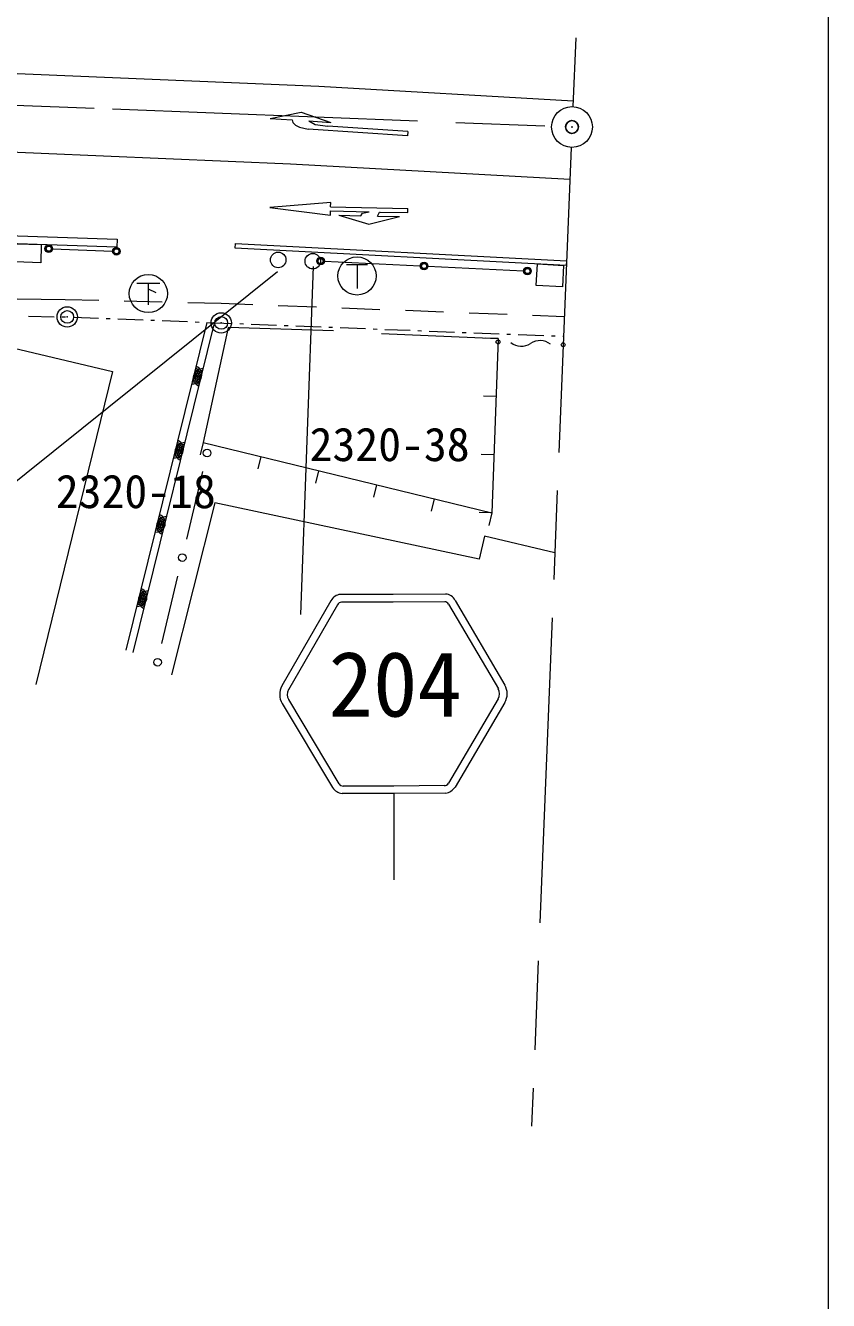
# Model space of a CAD drawing. Units: millimetres, scale not verified. Extents: x 40000 to 680000, y 20000 to 380000.
# Drawn here: x 547454 to 579000, y 244940 to 295046 of the extents above; entities that cross this region are included whole.
import ezdxf
from ezdxf.enums import TextEntityAlignment as Align

# ---------------------------------------------------------------- set-up
doc = ezdxf.new("R2010")
doc.units = ezdxf.units.MM
doc.header["$LTSCALE"] = 1000
doc.header["$PDMODE"] = 32
doc.header["$PDSIZE"] = 500
doc.linetypes.add('CHAIN', pattern=[18.5, 12, -1.5, 3.5, -1.5])
for name, color, linetype, lineweight in [('M-BGD', 7, 'Continuous', 13), ('M-BGD-EXST', 7, 'Continuous', 13), ('M-BMK', 2, 'CHAIN', 13), ('M-BMK-ROW', 30, 'Continuous', 13), ('M-BMK-SRVR', 3, 'Continuous', 13), ('M-STR-HTXT', 7, 'Continuous', 13), ('M-STR-STRC', 7, 'Continuous', 13), ('M-TTL-BAND', 7, 'Continuous', 13)]:
    doc.layers.add(name, color=color, linetype=linetype, lineweight=lineweight)
doc.layers.add('M-BMK-HTXT', color=7, linetype='Continuous')
doc.layers.add('M-OTRS', color=6, linetype='Continuous')
doc.styles.add('ＭＳ ゴシック', font='')
doc.styles.get('ＭＳ ゴシック').set_extended_font_data('MS Gothic')

msp = doc.modelspace()

# ---------------------------------------------------------------- linework, layer by layer
at = {"layer": 'M-BGD'}
for p, q in [((548519, 286270), (550876, 286181)), ((559195, 285784), (562960, 285602)), ((563260, 285587), (567024, 285405)), ((547132, 284310), (549019, 284278)), ((549019, 284278), (550329, 284247)), ((551328, 284223), (552828, 284187)), ((553828, 284163), (555138, 284131)), ((555138, 284131), (556384, 284083)), ((557383, 284045), (558882, 283987)), ((559882, 283949), (561380, 283891)), ((562380, 283853), (563879, 283795)), ((564878, 283757), (566377, 283699)), ((567376, 283661), (568622, 283613)), ((551414, 270497), (554595, 283379)), ((554858, 283290), (551677, 270408)), ((561440, 282937), (566024, 282747)), ((566024, 282747), (565524, 282765)), ((566024, 282747), (565776, 275889)), ((565941, 280461), (565442, 280479)), ((554430, 278659), (554311, 278173)), ((554430, 278659), (565776, 275889)), ((556699, 278105), (556581, 277619)), ((565859, 278175), (565359, 278193)), ((553787, 274865), (554415, 277515)), ((558968, 277551), (558850, 277065)), ((561238, 276997), (561119, 276511)), ((563507, 276443), (563388, 275957)), ((565776, 275889), (565276, 275907)), ((565776, 275889), (565276, 275907)), ((565776, 275889), (565657, 275403)), ((565776, 275889), (565657, 275403)), ((552814, 270754), (553441, 273405))]:
    msp.add_line(p, q, dxfattribs=at)
for points in [[(533077, 287255), (551051, 286645), (551041, 286335), (533067, 286944)], [(547087, 286469), (548076, 286435), (548052, 285726), (547063, 285760)], [(555699, 286480), (568711, 285796), (568701, 285614), (555690, 286298)], [(567564, 285674), (568596, 285620), (568552, 284780), (567520, 284834)]]:
    msp.add_lwpolyline(points, close=True, dxfattribs=at)
for points in [[(536298, 283697), (537264, 283682), (537184, 283343), (544835, 281572), (545181, 282797), (550867, 281449), (547865, 269144)], [(559553, 283041), (555414, 283184), (554430, 278659)], [(568247, 274320), (565491, 274981), (565272, 274069), (554887, 276289), (553195, 269530)]]:
    msp.add_lwpolyline(points, dxfattribs=at)
for centre, radius in [((548369, 286276), 150), ((548369, 286276), 120), ((548369, 286276), 100), ((551026, 286176), 150), ((551026, 286176), 120), ((551026, 286176), 100), ((557382, 285834), 305), ((558741, 285784), 305), ((559046, 285791), 150), ((559046, 285791), 120), ((559046, 285791), 100), ((563110, 285594), 150), ((563110, 285594), 120), ((563110, 285594), 100), ((567174, 285398), 150), ((567174, 285398), 120), ((567174, 285398), 100), ((566019, 282609), 75), ((568578, 282500), 75), ((554588, 278245), 150), ((553614, 274135), 150), ((552641, 270025), 150)]:
    msp.add_circle(centre, radius, dxfattribs=at)
for centre, radius, start, end in [((567665, 281992), 672, 52.0435, 123.0938), ((566932, 283117), 672, 232.0435, 303.0938), ((554031, 281319), 354, 264.9258, 67.3309), ((554031, 281319), 283, 267.1498, 65.1069), ((554031, 281319), 212, 270.8961, 61.3606), ((554399, 281205), 354, 84.9258, 247.3309), ((554031, 281319), 142, 278.6079, 53.6489), ((554031, 281319), 100, 288.9255, 43.3312), ((554399, 281205), 283, 87.1498, 245.1069), ((554399, 281205), 212, 90.8961, 241.3606), ((554399, 281205), 142, 98.6079, 233.6489), ((554399, 281205), 100, 108.9255, 223.3312), ((553311, 278407), 354, 264.9258, 67.3309), ((553311, 278407), 283, 267.1498, 65.1069), ((553311, 278407), 212, 270.8961, 61.3606), ((553679, 278292), 354, 84.9258, 247.3309), ((553311, 278407), 142, 278.6079, 53.6489), ((553311, 278407), 100, 288.9255, 43.3312), ((553679, 278292), 283, 87.1498, 245.1069), ((553679, 278292), 212, 90.8961, 241.3606), ((553679, 278292), 142, 98.6079, 233.6489), ((553679, 278292), 100, 108.9255, 223.3312), ((552592, 275494), 354, 264.9258, 67.3309), ((552592, 275494), 283, 267.1498, 65.1069), ((552592, 275494), 212, 270.8961, 61.3606), ((552960, 275379), 354, 84.9258, 247.3309), ((552592, 275494), 142, 278.6079, 53.6489), ((552960, 275379), 283, 87.1498, 245.1069), ((552960, 275379), 212, 90.8961, 241.3606), ((552592, 275494), 100, 288.9255, 43.3312), ((552960, 275379), 142, 98.6079, 233.6489), ((552960, 275379), 100, 108.9255, 223.3312), ((551873, 272582), 354, 264.9258, 67.3309), ((551873, 272582), 283, 267.1498, 65.1069), ((551873, 272582), 212, 270.8961, 61.3606), ((552241, 272467), 354, 84.9258, 247.3309), ((551873, 272582), 142, 278.6079, 53.6489), ((551873, 272582), 100, 288.9255, 43.3312), ((552241, 272467), 283, 87.1498, 245.1069), ((552241, 272467), 212, 90.8961, 241.3606), ((552241, 272467), 142, 98.6079, 233.6489), ((552241, 272467), 100, 108.9255, 223.3312)]:
    msp.add_arc(centre, radius, start, end, dxfattribs=at)
at = {"layer": 'M-BGD-EXST'}
for p, q in [((560066, 285655), (560891, 285655)), ((560478, 285655), (560478, 284717)), ((551829, 284925), (552729, 284925)), ((552279, 284925), (552279, 284063)), ((552279, 284700), (552579, 284550))]:
    msp.add_line(p, q, dxfattribs=at)
for centre in [(560478, 285205), (552279, 284513)]:
    msp.add_circle(centre, 750, dxfattribs=at)
at = {"layer": 'M-BMK'}
for p, q in [((571976, 363505), (568957, 291857)), ((568891, 290258), (567338, 251790))]:
    msp.add_line(p, q, dxfattribs=at)
msp.add_lwpolyline([(505086, 292787), (527017, 292535), (538161, 292247), (550866, 291767), (568923, 291058)], dxfattribs=at)
at = {"layer": 'M-BMK-ROW'}
for p, q in [((547576, 283617), (548576, 283602)), ((548876, 283597), (549026, 283595)), ((549326, 283585), (550325, 283545)), ((550625, 283534), (550775, 283528)), ((551075, 283516), (552074, 283477)), ((552374, 283465), (552523, 283460)), ((552823, 283448), (553822, 283409)), ((554122, 283397), (554272, 283391)), ((554572, 283380), (555571, 283341)), ((555871, 283329), (556021, 283323)), ((556321, 283311), (557320, 283272)), ((557620, 283261), (557769, 283255)), ((558069, 283243), (559068, 283204)), ((559368, 283192), (559518, 283186)), ((559818, 283175), (560817, 283136)), ((561117, 283124), (561267, 283118)), ((561567, 283106), (562566, 283067)), ((562866, 283056), (563015, 283050)), ((563315, 283038), (564314, 282999)), ((564614, 282987), (564764, 282982)), ((565064, 282970), (566063, 282931)), ((566363, 282919), (566513, 282913)), ((566813, 282902), (567812, 282863)), ((568112, 282851), (568261, 282845)), ((568561, 282833), (568591, 282832))]:
    msp.add_line(p, q, dxfattribs=at)
for centre in [(549092, 283594), (555142, 283357)]:
    msp.add_circle(centre, 400, dxfattribs=at)
for p in [(549092, 283594), (555142, 283357)]:
    msp.add_point(p, dxfattribs=at)
at = {"layer": 'M-BMK-SRVR'}
msp.add_circle((568923, 291058), 800, dxfattribs=at)
at = {"layer": 'M-OTRS'}
msp.add_point((568923, 291058), dxfattribs=at)
at = {"layer": 'M-STR-HTXT'}
for p, q in [((557360, 285368), (533690, 266388)), ((558758, 285579), (558259, 271900))]:
    msp.add_line(p, q, dxfattribs=at)
at = {"layer": 'M-STR-STRC'}
for p, q in [((557064, 291397), (558279, 291644)), ((558279, 291644), (559451, 291241)), ((557064, 291397), (557932, 291340)), ((557932, 291340), (557961, 291231)), ((557961, 291231), (558058, 291130)), ((558058, 291130), (558213, 291047)), ((558583, 291298), (558837, 291157)), ((558583, 291298), (559451, 291241)), ((558837, 291157), (559331, 291085)), ((558213, 291047), (558561, 290972)), ((562466, 290717), (558561, 290972)), ((562477, 290879), (559331, 291085)), ((562477, 290879), (562466, 290717)), ((559445, 288085), (557053, 287893)), ((557053, 287893), (559434, 287596)), ((559434, 287596), (559438, 287759)), ((559438, 287759), (560957, 287726)), ((559441, 287922), (559445, 288085)), ((559441, 287922), (562479, 287855)), ((560627, 287570), (560699, 287669)), ((560699, 287669), (560957, 287726)), ((561278, 287556), (561365, 287712)), ((561365, 287712), (561391, 287716)), ((561391, 287716), (562475, 287692)), ((562475, 287692), (562479, 287855)), ((559760, 287589), (560946, 287237)), ((559760, 287589), (560627, 287570)), ((560946, 287237), (562146, 287537)), ((561278, 287556), (562146, 287537)), ((559455, 272432), (557524, 269090)), ((559715, 272282), (557784, 268940)), ((564073, 272300), (566031, 268974)), ((564331, 272452), (566290, 269126)), ((566028, 268590), (564076, 265266)), ((557533, 268402), (559513, 265095)), ((557791, 268556), (559770, 265249)), ((566287, 268438), (564334, 265115)), ((561926, 264859), (561926, 261473))]:
    msp.add_line(p, q, dxfattribs=at)
for points in [[(505601, 294075), (521022, 293810), (531974, 293554), (544311, 293282), (558977, 292657), (568976, 292086)], [(500625, 291043), (528669, 290663), (543153, 290234), (557860, 289609), (568840, 289004)], [(563956, 272702), (561892, 272685), (559828, 272685)], [(563923, 272402), (561895, 272385), (559864, 272385)], [(563919, 265176), (561923, 265159), (559928, 265159)], [(563959, 264876), (561926, 264859), (559890, 264859)]]:
    msp.add_lwpolyline(points, dxfattribs=at)
for centre, radius, start, end in [((559845, 272259), 427, 92.2957, 156.0237), ((563943, 272276), 427, 24.4495, 88.1774), ((559886, 272195), 191, 96.537, 152.9574), ((563903, 272212), 191, 27.5158, 83.9361), ((558151, 268754), 711, 151.8097, 209.6688), ((565666, 268785), 711, 330.8043, 28.6634), ((558151, 268754), 412, 151.8097, 209.6688), ((565666, 268785), 412, 330.8043, 28.6634), ((560004, 265461), 612, 216.7635, 259.347), ((559939, 265362), 203, 214.0004, 273.155), ((563906, 265379), 203, 267.3181, 326.4727), ((563841, 265477), 612, 281.1261, 323.7096)]:
    msp.add_arc(centre, radius, start, end, dxfattribs=at)
at = {"layer": 'M-TTL-BAND'}
msp.add_line((579000, 20000), (579000, 370000), dxfattribs=at)

# ---------------------------------------------------------------- texts
at = {"layer": 'M-BMK-HTXT', "style": 'ＭＳ ゴシック'}
for s, p in [('2320-38', (561759, 277531)), ('2320-18', (551787, 275683))]:
    msp.add_text(s, height=1320, dxfattribs=at).set_placement(p, align=Align.BOTTOM_CENTER)
at = {"layer": 'M-STR-STRC', "style": 'ＭＳ ゴシック'}
msp.add_text('204', height=2566, dxfattribs=at).set_placement((559362, 267116), align=Align.BOTTOM_LEFT)

doc.saveas('drawing.dxf')
